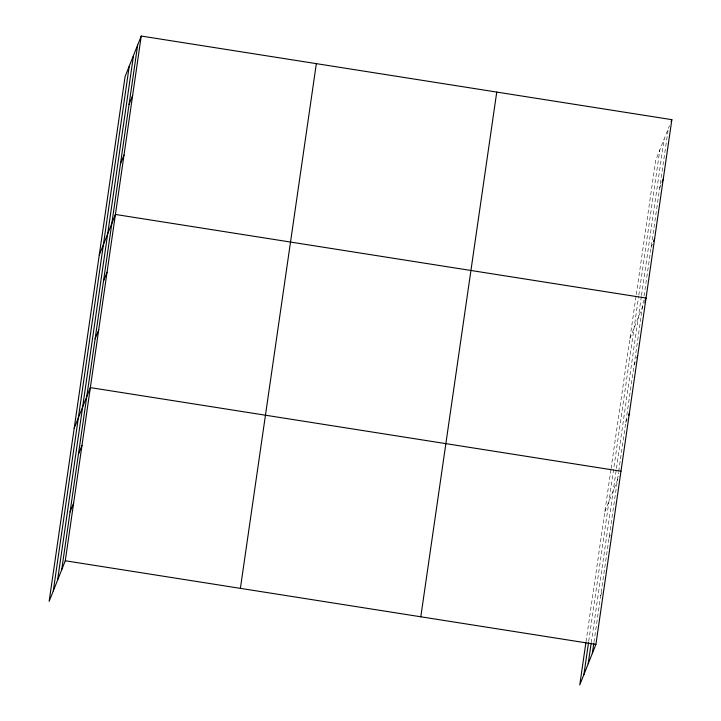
<?xml version="1.0" encoding="UTF-8"?>
<svg xmlns="http://www.w3.org/2000/svg" width="721" height="721" viewBox="0 0 721 721"><rect width="100%" height="100%" fill="white"/><g stroke="black" fill="none" stroke-linecap="round" stroke-linejoin="round"><path stroke-width="0.54" stroke-dasharray="3.6 2.7" d="M586.038 641.663L610.939 469.614M611.093 468.506L636.111 295.682M636.273 294.583L655.713 160.233L669.476 125.652M588.733 641.23L638.662 296.277M638.824 295.177L659.859 149.806M591.247 642.699L616.302 469.542M616.464 468.434L641.348 296.547M641.501 295.448L664.14 139.072M593.942 642.267L618.528 472.435M618.69 471.327L643.42 300.441M644.06 296.034L668.286 128.644M659.679 188.109L661.662 183.125M651.072 247.582L652.658 243.59M629.893 338.636L644.448 302.063M634.11 364.772L635.3 361.78M625.756 422.488L627.342 418.495M604.829 511.793L618.988 476.22M609.047 537.929L610.236 534.937M600.692 595.645L601.882 592.653"/><path stroke-width="1.08" d="M53.291 590.914L129.239 66.188M57.563 580.171L133.511 55.454M61.709 569.743L137.657 45.026M141.235 36.05L125.084 76.615L49.145 601.332L65.287 560.767L141.235 36.05L671.855 119.668L595.916 644.385L579.765 684.95L585.876 642.772M240.39 588.363L316.339 63.646M420.803 616.788L496.751 92.072M583.92 674.523L588.579 642.339M588.192 663.789L591.085 643.808M592.338 653.361L593.789 643.375M129.05 104.5L132.628 95.514M120.443 163.964L124.012 154.988M99.264 255.018L115.405 214.452L646.034 298.07L644.844 301.063M103.482 281.154L107.059 272.178M95.127 338.87L98.705 329.894M74.209 428.175L90.35 387.61L620.97 471.228M78.418 454.311L81.996 445.335M70.063 512.027L73.641 503.051M671.062 121.66L671.855 119.668M662.058 182.125L663.248 179.132M653.451 241.598L654.641 238.606M636.886 357.787L637.679 355.786M628.532 415.503L629.325 413.512M65.287 560.767L595.916 644.385"/></g></svg>
